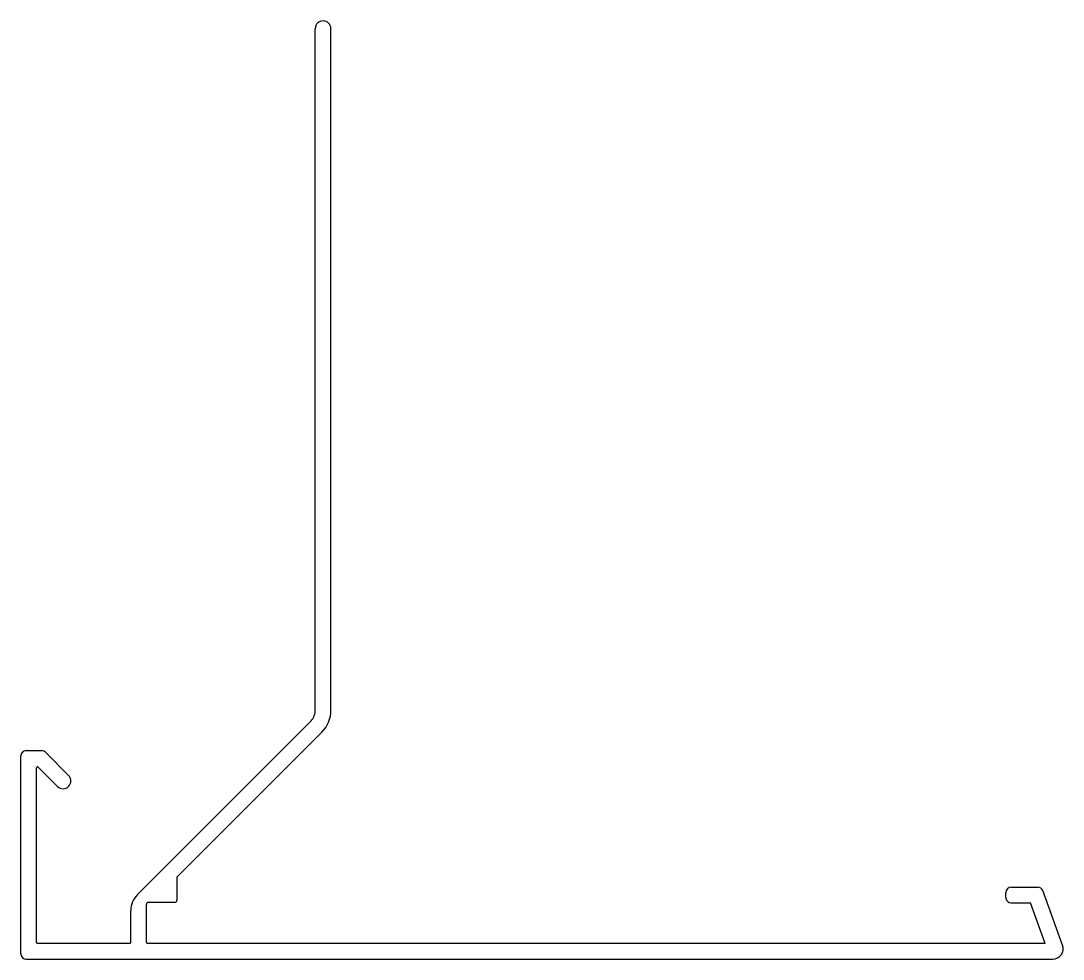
# Model space of a CAD drawing. Extents: x 1694 to 1794, y 1612 to 1702.
import ezdxf

# ---------------------------------------------------------------- set-up
doc = ezdxf.new("R2010")
doc.units = 0
doc.layers.get('0').update_dxf_attribs({"linetype": 'CONTINUOUS'})

msp = doc.modelspace()

# ---------------------------------------------------------------- linework, layer by layer
for p, q in [((1722.48, 1635.57), (1722.48, 1700.93)), ((1723.98, 1635.57), (1723.98, 1700.93)), ((1705.42, 1617.89), (1722.04, 1634.51)), ((1709.23, 1619.58), (1723.1, 1633.45)), ((1694.23, 1612.18), (1694.23, 1631.18)), ((1694.73, 1631.68), (1696.23, 1631.68)), ((1698.81, 1629.31), (1696.59, 1631.53)), ((1695.73, 1613.28), (1695.73, 1630.03)), ((1697.75, 1628.25), (1695.9, 1630.1)), ((1709.23, 1617.38), (1709.23, 1619.58)), ((1788.73, 1617.58), (1788.73, 1618.08)), ((1789.23, 1618.58), (1791.8, 1618.58)), ((1794.17, 1613.02), (1792.27, 1618.25)), ((1706.48, 1617.13), (1708.98, 1617.13)), ((1789.23, 1617.08), (1791.1, 1617.08)), ((1792.51, 1613.18), (1791.1, 1617.08)), ((1704.78, 1613.28), (1704.78, 1616.34)), ((1706.28, 1613.28), (1706.28, 1616.93)), ((1704.68, 1613.18), (1695.83, 1613.18)), ((1792.51, 1613.18), (1706.38, 1613.18)), ((1694.73, 1611.68), (1793.23, 1611.68))]:
    msp.add_line(p, q)
for centre, radius, start, end in [((1723.23, 1700.93), 0.75, 0, 180), ((1720.98, 1635.57), 1.5, 315, 0), ((1720.98, 1635.57), 3, 315, 0), ((1694.73, 1631.18), 0.5, 90, 180), ((1696.23, 1631.18), 0.5, 45, 90), ((1695.83, 1630.03), 0.1, 45, 180), ((1698.28, 1628.78), 0.75, 225, 45), ((1789.23, 1618.08), 0.5, 90, 180), ((1791.8, 1618.08), 0.5, 20, 90), ((1706.98, 1616.34), 2.2, 135, 180), ((1706.48, 1616.93), 0.2, 90, 180), ((1708.98, 1617.38), 0.25, 270, 0), ((1789.23, 1617.58), 0.5, 180, 270), ((1695.83, 1613.28), 0.1, 180, 270), ((1704.68, 1613.28), 0.1, 270, 0), ((1706.38, 1613.28), 0.1, 180, 270), ((1793.23, 1612.68), 1, 270, 20), ((1694.73, 1612.18), 0.5, 180, 270)]:
    msp.add_arc(centre, radius, start, end)

doc.saveas('drawing.dxf')
